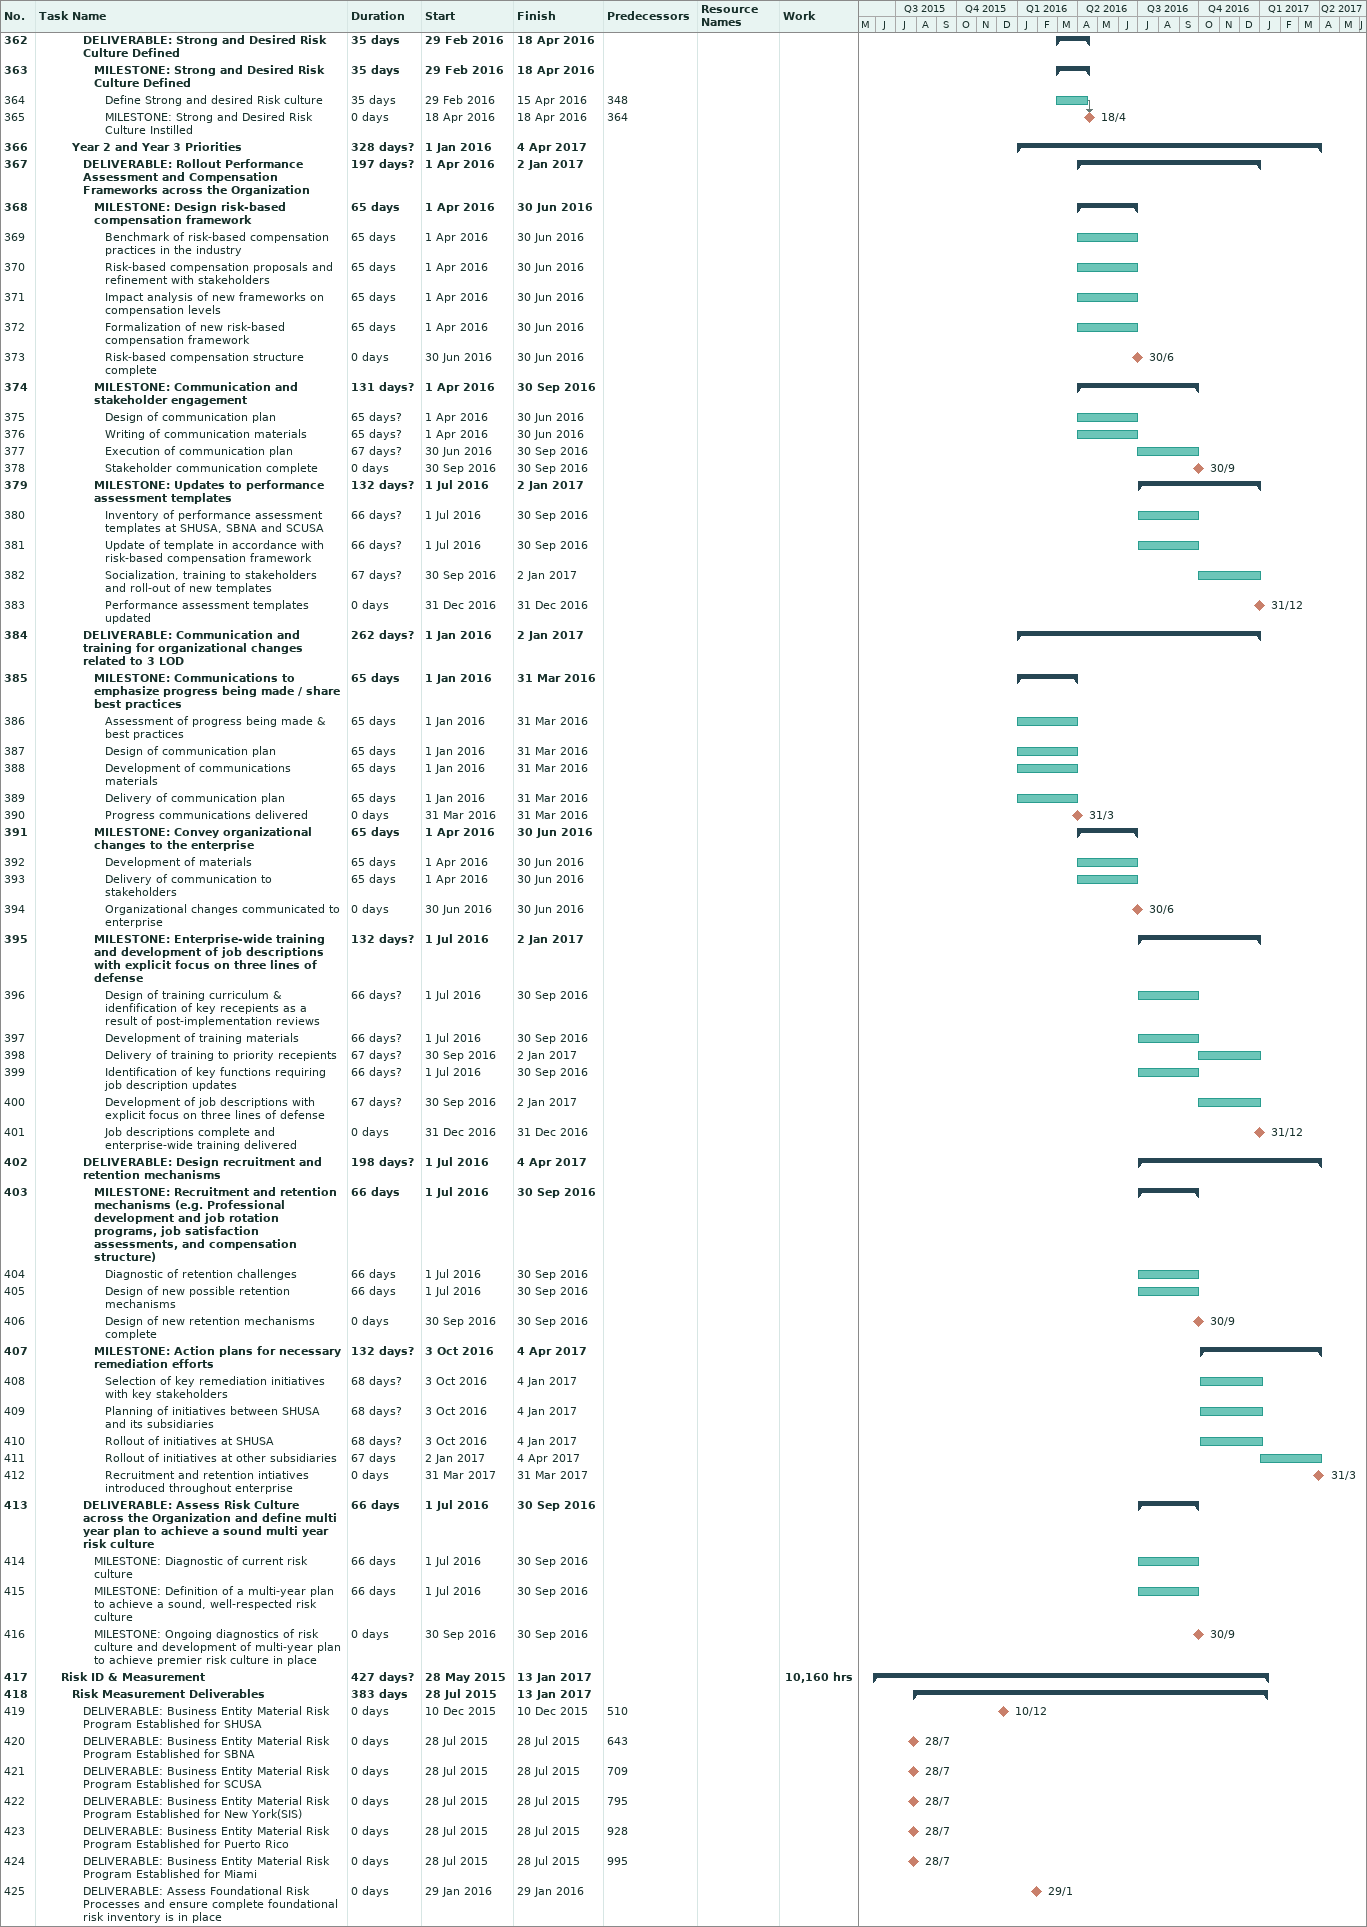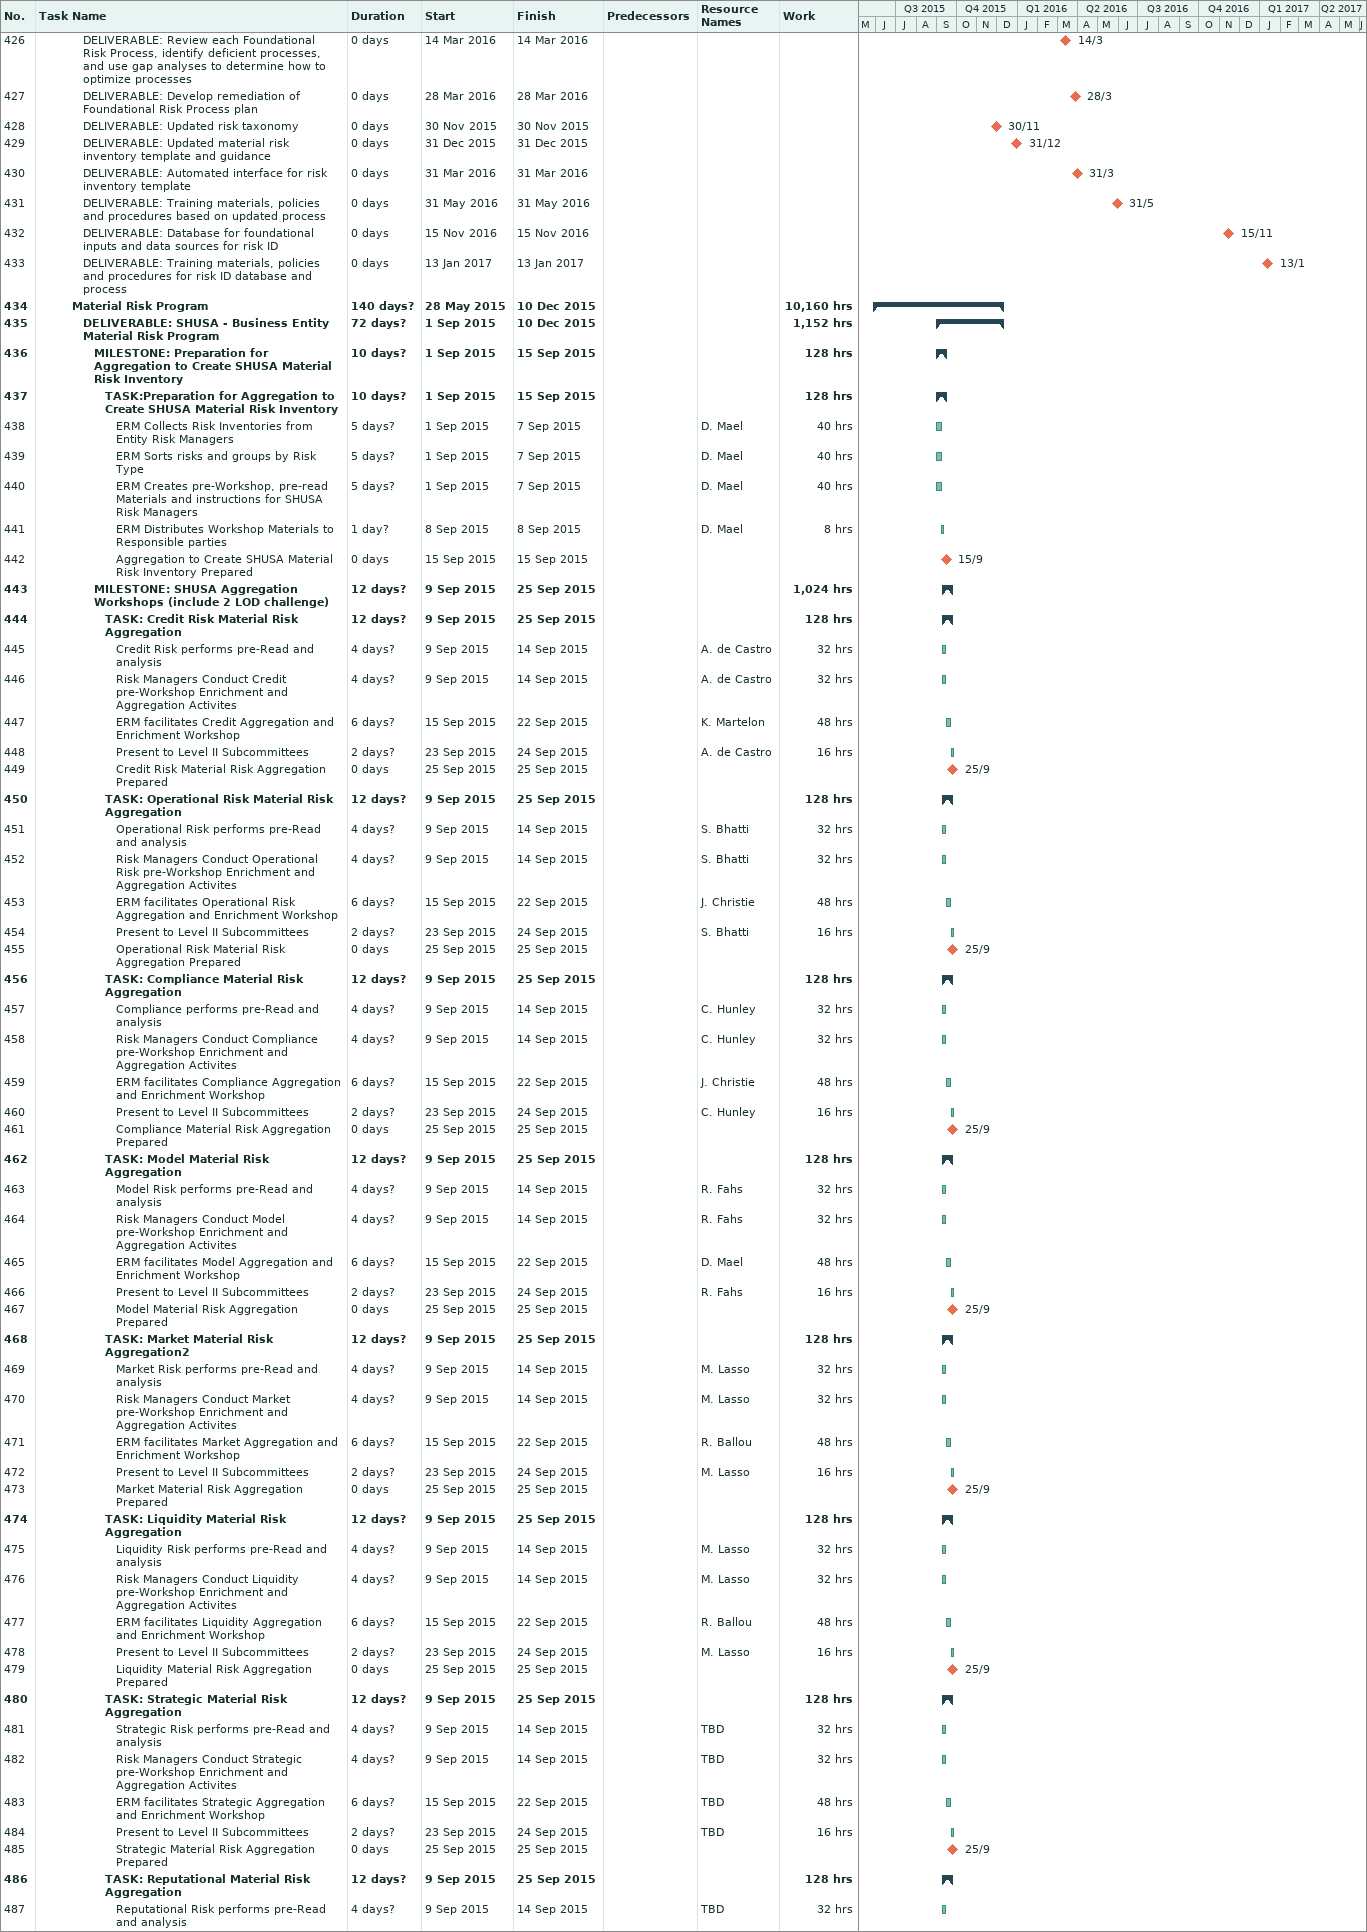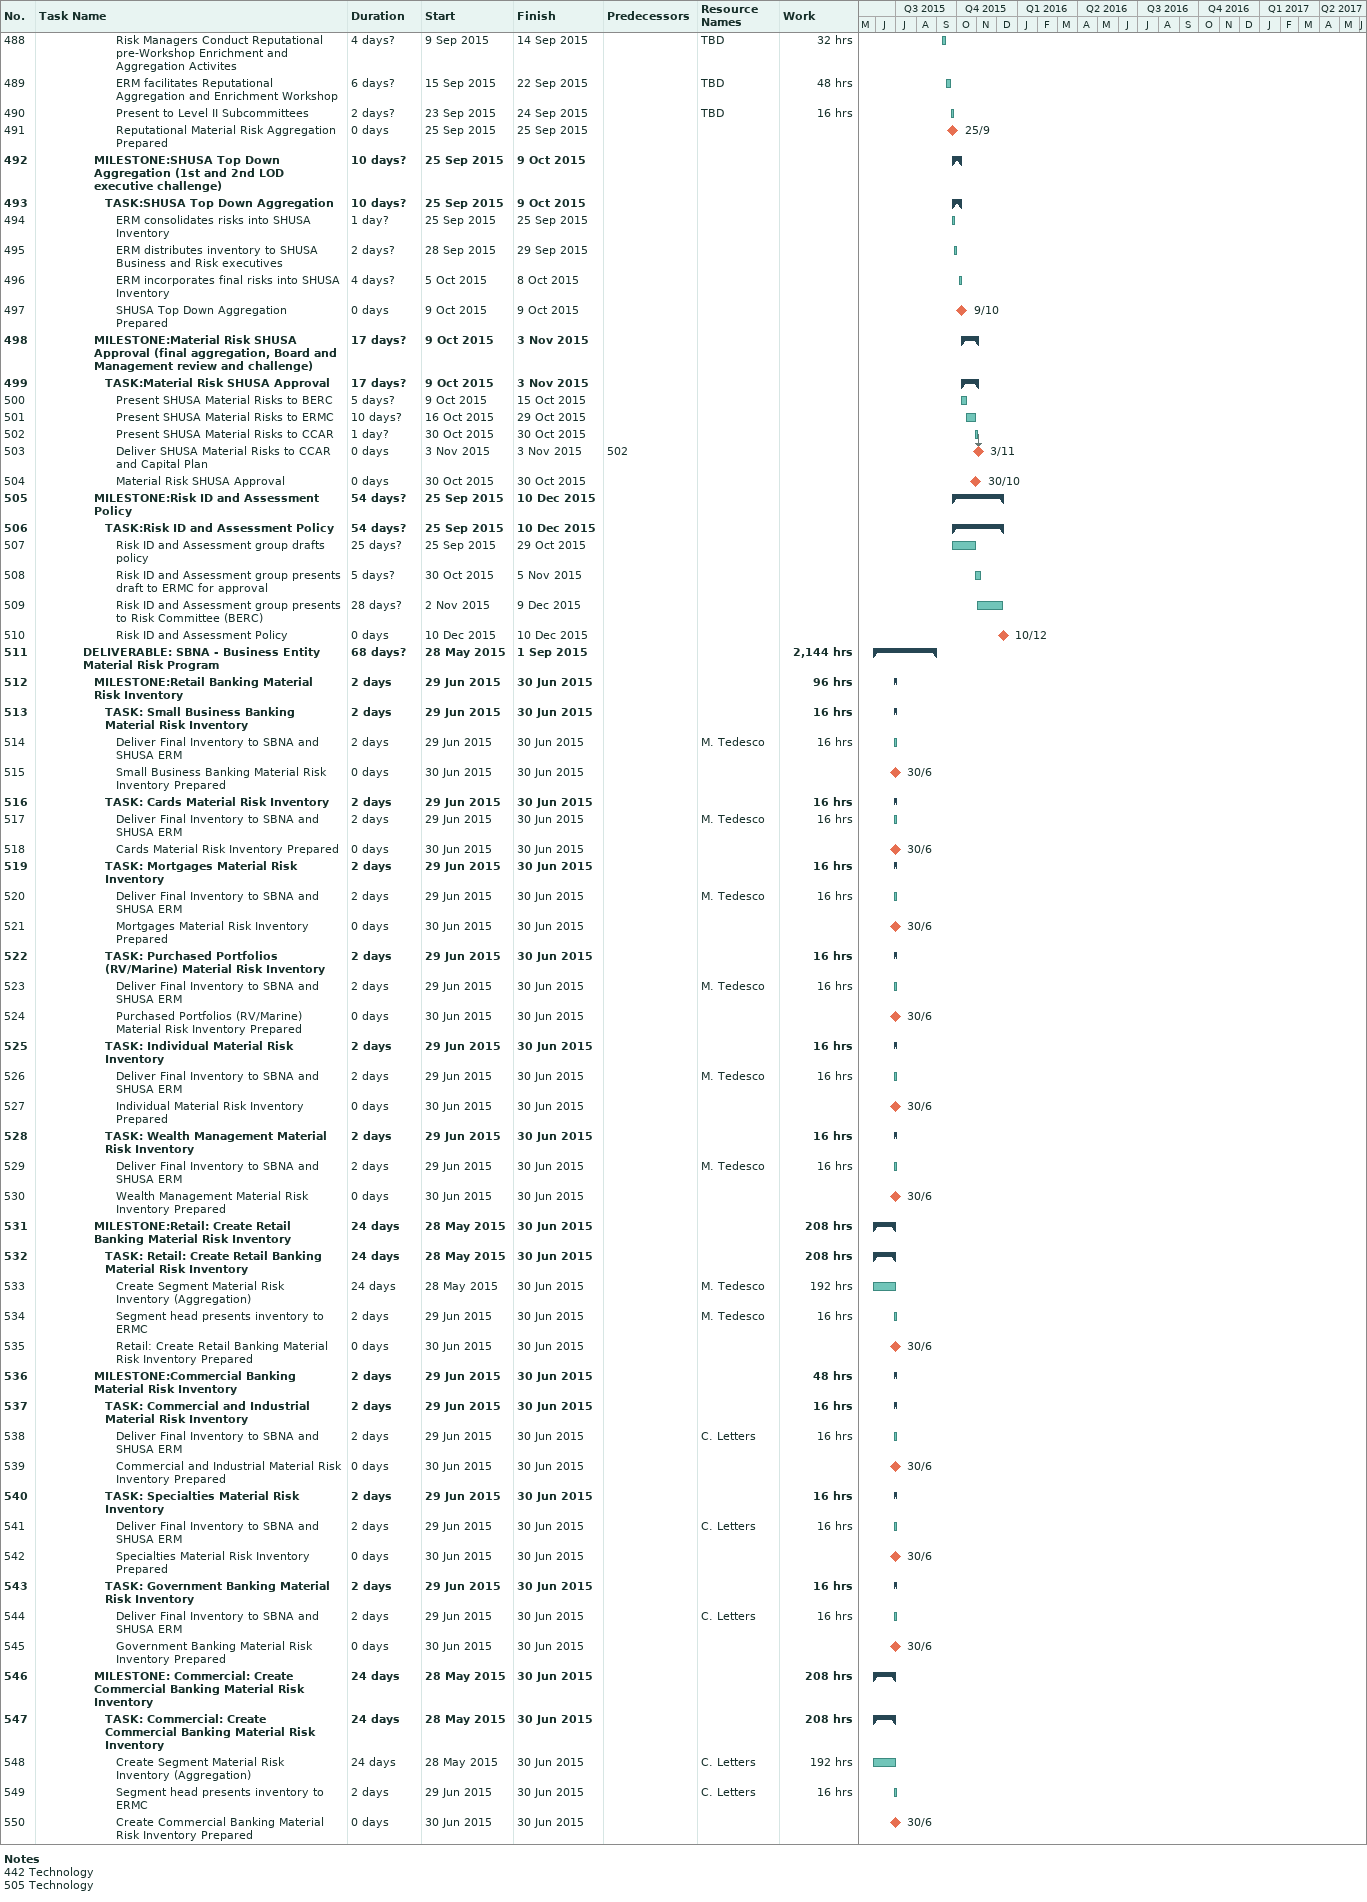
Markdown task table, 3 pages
| ID | Level | Task | Duration | Start | Finish | Predecessors | Resources | Work (h) |
|---|---|---|---|---|---|---|---|---|
| 362 | 5 | **DELIVERABLE: Strong and Desired Risk Culture Defined** | 35d | 2016-02-29 | 2016-04-18 |  |  |  |
| 363 | 6 | **MILESTONE: Strong and Desired Risk Culture Defined** | 35d | 2016-02-29 | 2016-04-18 |  |  |  |
| 364 | 7 | Define Strong and desired Risk culture | 35d | 2016-02-29 | 2016-04-15 | 348 |  |  |
| 365 | 7 | MILESTONE: Strong and Desired Risk Culture Instilled | 0d | 2016-04-18 | 2016-04-18 | 364 |  |  |
| 366 | 4 | **Year 2 and Year 3 Priorities** | 328d? | 2016-01-01 | 2017-04-04 |  |  |  |
| 367 | 5 | **DELIVERABLE: Rollout Performance Assessment and Compensation Frameworks across the Organization** | 197d? | 2016-04-01 | 2017-01-02 |  |  |  |
| 368 | 6 | **MILESTONE: Design risk-based compensation framework** | 65d | 2016-04-01 | 2016-06-30 |  |  |  |
| 369 | 7 | Benchmark of risk-based compensation practices in the industry | 65d | 2016-04-01 | 2016-06-30 |  |  |  |
| 370 | 7 | Risk-based compensation proposals and refinement with stakeholders | 65d | 2016-04-01 | 2016-06-30 |  |  |  |
| 371 | 7 | Impact analysis of new frameworks on compensation levels | 65d | 2016-04-01 | 2016-06-30 |  |  |  |
| 372 | 7 | Formalization of new risk-based compensation framework | 65d | 2016-04-01 | 2016-06-30 |  |  |  |
| 373 | 7 | Risk-based compensation structure complete | 0d | 2016-06-30 | 2016-06-30 |  |  |  |
| 374 | 6 | **MILESTONE: Communication and stakeholder engagement** | 131d? | 2016-04-01 | 2016-09-30 |  |  |  |
| 375 | 7 | Design of communication plan | 65d? | 2016-04-01 | 2016-06-30 |  |  |  |
| 376 | 7 | Writing of communication materials | 65d? | 2016-04-01 | 2016-06-30 |  |  |  |
| 377 | 7 | Execution of communication plan | 67d? | 2016-06-30 | 2016-09-30 |  |  |  |
| 378 | 7 | Stakeholder communication complete | 0d | 2016-09-30 | 2016-09-30 |  |  |  |
| 379 | 6 | **MILESTONE: Updates to performance assessment templates** | 132d? | 2016-07-01 | 2017-01-02 |  |  |  |
| 380 | 7 | Inventory of performance assessment templates at SHUSA, SBNA and SCUSA | 66d? | 2016-07-01 | 2016-09-30 |  |  |  |
| 381 | 7 | Update of template in accordance with risk-based compensation framework | 66d? | 2016-07-01 | 2016-09-30 |  |  |  |
| 382 | 7 | Socialization, training to stakeholders and roll-out of new templates | 67d? | 2016-09-30 | 2017-01-02 |  |  |  |
| 383 | 7 | Performance assessment templates updated | 0d | 2016-12-31 | 2016-12-31 |  |  |  |
| 384 | 5 | **DELIVERABLE: Communication and training for organizational changes related to 3 LOD** | 262d? | 2016-01-01 | 2017-01-02 |  |  |  |
| 385 | 6 | **MILESTONE: Communications to emphasize progress being made / share best practices** | 65d | 2016-01-01 | 2016-03-31 |  |  |  |
| 386 | 7 | Assessment of progress being made & best practices | 65d | 2016-01-01 | 2016-03-31 |  |  |  |
| 387 | 7 | Design of communication plan | 65d | 2016-01-01 | 2016-03-31 |  |  |  |
| 388 | 7 | Development of communications materials | 65d | 2016-01-01 | 2016-03-31 |  |  |  |
| 389 | 7 | Delivery of communication plan | 65d | 2016-01-01 | 2016-03-31 |  |  |  |
| 390 | 7 | Progress communications delivered | 0d | 2016-03-31 | 2016-03-31 |  |  |  |
| 391 | 6 | **MILESTONE: Convey organizational changes to the enterprise** | 65d | 2016-04-01 | 2016-06-30 |  |  |  |
| 392 | 7 | Development of materials | 65d | 2016-04-01 | 2016-06-30 |  |  |  |
| 393 | 7 | Delivery of communication to stakeholders | 65d | 2016-04-01 | 2016-06-30 |  |  |  |
| 394 | 7 | Organizational changes communicated to enterprise | 0d | 2016-06-30 | 2016-06-30 |  |  |  |
| 395 | 6 | **MILESTONE: Enterprise-wide training and development of job descriptions with explicit focus on three lines of defense** | 132d? | 2016-07-01 | 2017-01-02 |  |  |  |
| 396 | 7 | Design of training curriculum & idenfification of key recepients as a result of post-implementation reviews | 66d? | 2016-07-01 | 2016-09-30 |  |  |  |
| 397 | 7 | Development of training materials | 66d? | 2016-07-01 | 2016-09-30 |  |  |  |
| 398 | 7 | Delivery of training to priority recepients | 67d? | 2016-09-30 | 2017-01-02 |  |  |  |
| 399 | 7 | Identification of key functions requiring job description updates | 66d? | 2016-07-01 | 2016-09-30 |  |  |  |
| 400 | 7 | Development of job descriptions with explicit focus on three lines of defense | 67d? | 2016-09-30 | 2017-01-02 |  |  |  |
| 401 | 7 | Job descriptions complete and enterprise-wide training delivered | 0d | 2016-12-31 | 2016-12-31 |  |  |  |
| 402 | 5 | **DELIVERABLE: Design recruitment and retention mechanisms** | 198d? | 2016-07-01 | 2017-04-04 |  |  |  |
| 403 | 6 | **MILESTONE: Recruitment and retention mechanisms (e.g. Professional development and job rotation programs, job satisfaction assessments, and compensation structure)** | 66d | 2016-07-01 | 2016-09-30 |  |  |  |
| 404 | 7 | Diagnostic of retention challenges | 66d | 2016-07-01 | 2016-09-30 |  |  |  |
| 405 | 7 | Design of new possible retention mechanisms | 66d | 2016-07-01 | 2016-09-30 |  |  |  |
| 406 | 7 | Design of new retention mechanisms complete | 0d | 2016-09-30 | 2016-09-30 |  |  |  |
| 407 | 6 | **MILESTONE: Action plans for necessary remediation efforts** | 132d? | 2016-10-03 | 2017-04-04 |  |  |  |
| 408 | 7 | Selection of key remediation initiatives with key stakeholders | 68d? | 2016-10-03 | 2017-01-04 |  |  |  |
| 409 | 7 | Planning of initiatives between SHUSA and its subsidiaries | 68d? | 2016-10-03 | 2017-01-04 |  |  |  |
| 410 | 7 | Rollout of initiatives at SHUSA | 68d? | 2016-10-03 | 2017-01-04 |  |  |  |
| 411 | 7 | Rollout of initiatives at other subsidiaries | 67d | 2017-01-02 | 2017-04-04 |  |  |  |
| 412 | 7 | Recruitment and retention intiatives introduced throughout enterprise | 0d | 2017-03-31 | 2017-03-31 |  |  |  |
| 413 | 5 | **DELIVERABLE: Assess Risk Culture across the Organization and define multi year plan to achieve a sound multi year risk culture** | 66d | 2016-07-01 | 2016-09-30 |  |  |  |
| 414 | 6 | MILESTONE: Diagnostic of current risk culture | 66d | 2016-07-01 | 2016-09-30 |  |  |  |
| 415 | 6 | MILESTONE: Definition of a multi-year plan to achieve a sound, well-respected risk culture | 66d | 2016-07-01 | 2016-09-30 |  |  |  |
| 416 | 6 | MILESTONE: Ongoing diagnostics of risk culture and development of multi-year plan to achieve premier risk culture in place | 0d | 2016-09-30 | 2016-09-30 |  |  |  |
| 417 | 3 | **Risk ID & Measurement** | 427d? | 2015-05-28 | 2017-01-13 |  |  | 10160 |
| 418 | 4 | **Risk Measurement Deliverables** | 383d | 2015-07-28 | 2017-01-13 |  |  |  |
| 419 | 5 | DELIVERABLE: Business Entity Material Risk Program Established for SHUSA | 0d | 2015-12-10 | 2015-12-10 | 510 |  |  |
| 420 | 5 | DELIVERABLE: Business Entity Material Risk Program Established for SBNA | 0d | 2015-07-28 | 2015-07-28 | 643 |  |  |
| 421 | 5 | DELIVERABLE: Business Entity Material Risk Program Established for SCUSA | 0d | 2015-07-28 | 2015-07-28 | 709 |  |  |
| 422 | 5 | DELIVERABLE: Business Entity Material Risk Program Established for New York(SIS) | 0d | 2015-07-28 | 2015-07-28 | 795 |  |  |
| 423 | 5 | DELIVERABLE: Business Entity Material Risk Program Established for Puerto Rico | 0d | 2015-07-28 | 2015-07-28 | 928 |  |  |
| 424 | 5 | DELIVERABLE: Business Entity Material Risk Program Established for Miami | 0d | 2015-07-28 | 2015-07-28 | 995 |  |  |
| 425 | 5 | DELIVERABLE: Assess Foundational Risk Processes and ensure complete foundational risk inventory is in place | 0d | 2016-01-29 | 2016-01-29 |  |  |  |
| 426 | 5 | DELIVERABLE: Review each Foundational Risk Process, identify deficient processes, and use gap analyses to determine how to optimize processes | 0d | 2016-03-14 | 2016-03-14 |  |  |  |
| 427 | 5 | DELIVERABLE: Develop remediation of Foundational Risk Process plan | 0d | 2016-03-28 | 2016-03-28 |  |  |  |
| 428 | 5 | DELIVERABLE: Updated risk taxonomy | 0d | 2015-11-30 | 2015-11-30 |  |  |  |
| 429 | 5 | DELIVERABLE: Updated material risk inventory template and guidance | 0d | 2015-12-31 | 2015-12-31 |  |  |  |
| 430 | 5 | DELIVERABLE: Automated interface for risk inventory template | 0d | 2016-03-31 | 2016-03-31 |  |  |  |
| 431 | 5 | DELIVERABLE: Training materials, policies and procedures based on updated process | 0d | 2016-05-31 | 2016-05-31 |  |  |  |
| 432 | 5 | DELIVERABLE: Database for foundational inputs and data sources for risk ID | 0d | 2016-11-15 | 2016-11-15 |  |  |  |
| 433 | 5 | DELIVERABLE: Training materials, policies and procedures for risk ID database and process | 0d | 2017-01-13 | 2017-01-13 |  |  |  |
| 434 | 4 | **Material Risk Program** | 140d? | 2015-05-28 | 2015-12-10 |  |  | 10160 |
| 435 | 5 | **DELIVERABLE: SHUSA - Business Entity Material Risk Program** | 72d? | 2015-09-01 | 2015-12-10 |  |  | 1152 |
| 436 | 6 | **MILESTONE: Preparation for Aggregation to Create SHUSA Material Risk Inventory** | 10d? | 2015-09-01 | 2015-09-15 |  |  | 128 |
| 437 | 7 | **TASK:Preparation for Aggregation to Create SHUSA Material Risk Inventory** | 10d? | 2015-09-01 | 2015-09-15 |  |  | 128 |
| 438 | 8 | ERM Collects Risk Inventories from Entity Risk Managers | 5d? | 2015-09-01 | 2015-09-07 |  | D. Mael | 40 |
| 439 | 8 | ERM Sorts risks and groups by Risk Type | 5d? | 2015-09-01 | 2015-09-07 |  | D. Mael | 40 |
| 440 | 8 | ERM Creates pre-Workshop, pre-read Materials and instructions for SHUSA Risk Managers | 5d? | 2015-09-01 | 2015-09-07 |  | D. Mael | 40 |
| 441 | 8 | ERM Distributes Workshop Materials to Responsible parties | 1d? | 2015-09-08 | 2015-09-08 |  | D. Mael | 8 |
| 442 | 8 | Aggregation to Create SHUSA Material Risk Inventory Prepared | 0d | 2015-09-15 | 2015-09-15 |  |  |  |
| 443 | 6 | **MILESTONE: SHUSA Aggregation Workshops (include 2 LOD challenge)** | 12d? | 2015-09-09 | 2015-09-25 |  |  | 1024 |
| 444 | 7 | **TASK: Credit Risk Material Risk Aggregation** | 12d? | 2015-09-09 | 2015-09-25 |  |  | 128 |
| 445 | 8 | Credit Risk performs pre-Read and analysis | 4d? | 2015-09-09 | 2015-09-14 |  | A. de Castro | 32 |
| 446 | 8 | Risk Managers Conduct Credit pre-Workshop Enrichment and Aggregation Activites | 4d? | 2015-09-09 | 2015-09-14 |  | A. de Castro | 32 |
| 447 | 8 | ERM facilitates Credit Aggregation and Enrichment Workshop | 6d? | 2015-09-15 | 2015-09-22 |  | K. Martelon | 48 |
| 448 | 8 | Present to Level II Subcommittees | 2d? | 2015-09-23 | 2015-09-24 |  | A. de Castro | 16 |
| 449 | 8 | Credit Risk Material Risk Aggregation Prepared | 0d | 2015-09-25 | 2015-09-25 |  |  |  |
| 450 | 7 | **TASK: Operational Risk Material Risk Aggregation** | 12d? | 2015-09-09 | 2015-09-25 |  |  | 128 |
| 451 | 8 | Operational Risk performs pre-Read and analysis | 4d? | 2015-09-09 | 2015-09-14 |  | S. Bhatti | 32 |
| 452 | 8 | Risk Managers Conduct Operational Risk pre-Workshop Enrichment and Aggregation Activites | 4d? | 2015-09-09 | 2015-09-14 |  | S. Bhatti | 32 |
| 453 | 8 | ERM facilitates Operational Risk Aggregation and Enrichment Workshop | 6d? | 2015-09-15 | 2015-09-22 |  | J. Christie | 48 |
| 454 | 8 | Present to Level II Subcommittees | 2d? | 2015-09-23 | 2015-09-24 |  | S. Bhatti | 16 |
| 455 | 8 | Operational Risk Material Risk Aggregation Prepared | 0d | 2015-09-25 | 2015-09-25 |  |  |  |
| 456 | 7 | **TASK: Compliance Material Risk Aggregation** | 12d? | 2015-09-09 | 2015-09-25 |  |  | 128 |
| 457 | 8 | Compliance performs pre-Read and analysis | 4d? | 2015-09-09 | 2015-09-14 |  | C. Hunley | 32 |
| 458 | 8 | Risk Managers Conduct Compliance pre-Workshop Enrichment and Aggregation Activites | 4d? | 2015-09-09 | 2015-09-14 |  | C. Hunley | 32 |
| 459 | 8 | ERM facilitates Compliance Aggregation and Enrichment Workshop | 6d? | 2015-09-15 | 2015-09-22 |  | J. Christie | 48 |
| 460 | 8 | Present to Level II Subcommittees | 2d? | 2015-09-23 | 2015-09-24 |  | C. Hunley | 16 |
| 461 | 8 | Compliance Material Risk Aggregation Prepared | 0d | 2015-09-25 | 2015-09-25 |  |  |  |
| 462 | 7 | **TASK: Model Material Risk Aggregation** | 12d? | 2015-09-09 | 2015-09-25 |  |  | 128 |
| 463 | 8 | Model Risk performs pre-Read and analysis | 4d? | 2015-09-09 | 2015-09-14 |  | R. Fahs | 32 |
| 464 | 8 | Risk Managers Conduct Model pre-Workshop Enrichment and Aggregation Activites | 4d? | 2015-09-09 | 2015-09-14 |  | R. Fahs | 32 |
| 465 | 8 | ERM facilitates Model Aggregation and Enrichment Workshop | 6d? | 2015-09-15 | 2015-09-22 |  | D. Mael | 48 |
| 466 | 8 | Present to Level II Subcommittees | 2d? | 2015-09-23 | 2015-09-24 |  | R. Fahs | 16 |
| 467 | 8 | Model Material Risk Aggregation Prepared | 0d | 2015-09-25 | 2015-09-25 |  |  |  |
| 468 | 7 | **TASK: Market Material Risk Aggregation2** | 12d? | 2015-09-09 | 2015-09-25 |  |  | 128 |
| 469 | 8 | Market Risk performs pre-Read and analysis | 4d? | 2015-09-09 | 2015-09-14 |  | M. Lasso | 32 |
| 470 | 8 | Risk Managers Conduct Market pre-Workshop Enrichment and Aggregation Activites | 4d? | 2015-09-09 | 2015-09-14 |  | M. Lasso | 32 |
| 471 | 8 | ERM facilitates Market Aggregation and Enrichment Workshop | 6d? | 2015-09-15 | 2015-09-22 |  | R. Ballou | 48 |
| 472 | 8 | Present to Level II Subcommittees | 2d? | 2015-09-23 | 2015-09-24 |  | M. Lasso | 16 |
| 473 | 8 | Market Material Risk Aggregation Prepared | 0d | 2015-09-25 | 2015-09-25 |  |  |  |
| 474 | 7 | **TASK: Liquidity Material Risk Aggregation** | 12d? | 2015-09-09 | 2015-09-25 |  |  | 128 |
| 475 | 8 | Liquidity Risk performs pre-Read and analysis | 4d? | 2015-09-09 | 2015-09-14 |  | M. Lasso | 32 |
| 476 | 8 | Risk Managers Conduct Liquidity pre-Workshop Enrichment and Aggregation Activites | 4d? | 2015-09-09 | 2015-09-14 |  | M. Lasso | 32 |
| 477 | 8 | ERM facilitates Liquidity Aggregation and Enrichment Workshop | 6d? | 2015-09-15 | 2015-09-22 |  | R. Ballou | 48 |
| 478 | 8 | Present to Level II Subcommittees | 2d? | 2015-09-23 | 2015-09-24 |  | M. Lasso | 16 |
| 479 | 8 | Liquidity Material Risk Aggregation Prepared | 0d | 2015-09-25 | 2015-09-25 |  |  |  |
| 480 | 7 | **TASK: Strategic Material Risk Aggregation** | 12d? | 2015-09-09 | 2015-09-25 |  |  | 128 |
| 481 | 8 | Strategic Risk performs pre-Read and analysis | 4d? | 2015-09-09 | 2015-09-14 |  | TBD | 32 |
| 482 | 8 | Risk Managers Conduct Strategic pre-Workshop Enrichment and Aggregation Activites | 4d? | 2015-09-09 | 2015-09-14 |  | TBD | 32 |
| 483 | 8 | ERM facilitates Strategic Aggregation and Enrichment Workshop | 6d? | 2015-09-15 | 2015-09-22 |  | TBD | 48 |
| 484 | 8 | Present to Level II Subcommittees | 2d? | 2015-09-23 | 2015-09-24 |  | TBD | 16 |
| 485 | 8 | Strategic Material Risk Aggregation Prepared | 0d | 2015-09-25 | 2015-09-25 |  |  |  |
| 486 | 7 | **TASK: Reputational Material Risk Aggregation** | 12d? | 2015-09-09 | 2015-09-25 |  |  | 128 |
| 487 | 8 | Reputational Risk performs pre-Read and analysis | 4d? | 2015-09-09 | 2015-09-14 |  | TBD | 32 |
| 488 | 8 | Risk Managers Conduct Reputational pre-Workshop Enrichment and Aggregation Activites | 4d? | 2015-09-09 | 2015-09-14 |  | TBD | 32 |
| 489 | 8 | ERM facilitates Reputational Aggregation and Enrichment Workshop | 6d? | 2015-09-15 | 2015-09-22 |  | TBD | 48 |
| 490 | 8 | Present to Level II Subcommittees | 2d? | 2015-09-23 | 2015-09-24 |  | TBD | 16 |
| 491 | 8 | Reputational Material Risk Aggregation Prepared | 0d | 2015-09-25 | 2015-09-25 |  |  |  |
| 492 | 6 | **MILESTONE:SHUSA Top Down Aggregation (1st and 2nd LOD executive challenge)** | 10d? | 2015-09-25 | 2015-10-09 |  |  |  |
| 493 | 7 | **TASK:SHUSA Top Down Aggregation** | 10d? | 2015-09-25 | 2015-10-09 |  |  |  |
| 494 | 8 | ERM consolidates risks into SHUSA Inventory | 1d? | 2015-09-25 | 2015-09-25 |  |  |  |
| 495 | 8 | ERM distributes inventory to SHUSA Business and Risk executives | 2d? | 2015-09-28 | 2015-09-29 |  |  |  |
| 496 | 8 | ERM incorporates final risks into SHUSA Inventory | 4d? | 2015-10-05 | 2015-10-08 |  |  |  |
| 497 | 8 | SHUSA Top Down Aggregation Prepared | 0d | 2015-10-09 | 2015-10-09 |  |  |  |
| 498 | 6 | **MILESTONE:Material Risk SHUSA Approval (final aggregation, Board and Management review and challenge)** | 17d? | 2015-10-09 | 2015-11-03 |  |  |  |
| 499 | 7 | **TASK:Material Risk SHUSA Approval** | 17d? | 2015-10-09 | 2015-11-03 |  |  |  |
| 500 | 8 | Present SHUSA Material Risks to BERC | 5d? | 2015-10-09 | 2015-10-15 |  |  |  |
| 501 | 8 | Present SHUSA Material Risks to ERMC | 10d? | 2015-10-16 | 2015-10-29 |  |  |  |
| 502 | 8 | Present SHUSA Material Risks to CCAR | 1d? | 2015-10-30 | 2015-10-30 |  |  |  |
| 503 | 8 | Deliver SHUSA Material Risks to CCAR and Capital Plan | 0d | 2015-11-03 | 2015-11-03 | 502 |  |  |
| 504 | 8 | Material Risk SHUSA Approval | 0d | 2015-10-30 | 2015-10-30 |  |  |  |
| 505 | 6 | **MILESTONE:Risk ID and Assessment Policy** | 54d? | 2015-09-25 | 2015-12-10 |  |  |  |
| 506 | 7 | **TASK:Risk ID and Assessment Policy** | 54d? | 2015-09-25 | 2015-12-10 |  |  |  |
| 507 | 8 | Risk ID and Assessment group drafts policy | 25d? | 2015-09-25 | 2015-10-29 |  |  |  |
| 508 | 8 | Risk ID and Assessment group presents draft to ERMC for approval | 5d? | 2015-10-30 | 2015-11-05 |  |  |  |
| 509 | 8 | Risk ID and Assessment group presents to Risk Committee (BERC) | 28d? | 2015-11-02 | 2015-12-09 |  |  |  |
| 510 | 8 | Risk ID and Assessment Policy | 0d | 2015-12-10 | 2015-12-10 |  |  |  |
| 511 | 5 | **DELIVERABLE: SBNA - Business Entity Material Risk Program** | 68d? | 2015-05-28 | 2015-09-01 |  |  | 2144 |
| 512 | 6 | **MILESTONE:Retail Banking Material Risk Inventory** | 2d | 2015-06-29 | 2015-06-30 |  |  | 96 |
| 513 | 7 | **TASK: Small Business Banking Material Risk Inventory** | 2d | 2015-06-29 | 2015-06-30 |  |  | 16 |
| 514 | 8 | Deliver Final Inventory to SBNA and SHUSA ERM | 2d | 2015-06-29 | 2015-06-30 |  | M. Tedesco | 16 |
| 515 | 8 | Small Business Banking Material Risk Inventory Prepared | 0d | 2015-06-30 | 2015-06-30 |  |  |  |
| 516 | 7 | **TASK: Cards Material Risk Inventory** | 2d | 2015-06-29 | 2015-06-30 |  |  | 16 |
| 517 | 8 | Deliver Final Inventory to SBNA and SHUSA ERM | 2d | 2015-06-29 | 2015-06-30 |  | M. Tedesco | 16 |
| 518 | 8 | Cards Material Risk Inventory Prepared | 0d | 2015-06-30 | 2015-06-30 |  |  |  |
| 519 | 7 | **TASK: Mortgages Material Risk Inventory** | 2d | 2015-06-29 | 2015-06-30 |  |  | 16 |
| 520 | 8 | Deliver Final Inventory to SBNA and SHUSA ERM | 2d | 2015-06-29 | 2015-06-30 |  | M. Tedesco | 16 |
| 521 | 8 | Mortgages Material Risk Inventory Prepared | 0d | 2015-06-30 | 2015-06-30 |  |  |  |
| 522 | 7 | **TASK: Purchased Portfolios (RV/Marine) Material Risk Inventory** | 2d | 2015-06-29 | 2015-06-30 |  |  | 16 |
| 523 | 8 | Deliver Final Inventory to SBNA and SHUSA ERM | 2d | 2015-06-29 | 2015-06-30 |  | M. Tedesco | 16 |
| 524 | 8 | Purchased Portfolios (RV/Marine) Material Risk Inventory Prepared | 0d | 2015-06-30 | 2015-06-30 |  |  |  |
| 525 | 7 | **TASK: Individual Material Risk Inventory** | 2d | 2015-06-29 | 2015-06-30 |  |  | 16 |
| 526 | 8 | Deliver Final Inventory to SBNA and SHUSA ERM | 2d | 2015-06-29 | 2015-06-30 |  | M. Tedesco | 16 |
| 527 | 8 | Individual Material Risk Inventory Prepared | 0d | 2015-06-30 | 2015-06-30 |  |  |  |
| 528 | 7 | **TASK: Wealth Management Material Risk Inventory** | 2d | 2015-06-29 | 2015-06-30 |  |  | 16 |
| 529 | 8 | Deliver Final Inventory to SBNA and SHUSA ERM | 2d | 2015-06-29 | 2015-06-30 |  | M. Tedesco | 16 |
| 530 | 8 | Wealth Management Material Risk Inventory Prepared | 0d | 2015-06-30 | 2015-06-30 |  |  |  |
| 531 | 6 | **MILESTONE:Retail: Create Retail Banking Material Risk Inventory** | 24d | 2015-05-28 | 2015-06-30 |  |  | 208 |
| 532 | 7 | **TASK: Retail: Create Retail Banking Material Risk Inventory** | 24d | 2015-05-28 | 2015-06-30 |  |  | 208 |
| 533 | 8 | Create Segment Material Risk Inventory (Aggregation) | 24d | 2015-05-28 | 2015-06-30 |  | M. Tedesco | 192 |
| 534 | 8 | Segment head presents inventory to ERMC | 2d | 2015-06-29 | 2015-06-30 |  | M. Tedesco | 16 |
| 535 | 8 | Retail: Create Retail Banking Material Risk Inventory Prepared | 0d | 2015-06-30 | 2015-06-30 |  |  |  |
| 536 | 6 | **MILESTONE:Commercial Banking Material Risk Inventory** | 2d | 2015-06-29 | 2015-06-30 |  |  | 48 |
| 537 | 7 | **TASK: Commercial and Industrial Material Risk Inventory** | 2d | 2015-06-29 | 2015-06-30 |  |  | 16 |
| 538 | 8 | Deliver Final Inventory to SBNA and SHUSA ERM | 2d | 2015-06-29 | 2015-06-30 |  | C. Letters | 16 |
| 539 | 8 | Commercial and Industrial Material Risk Inventory Prepared | 0d | 2015-06-30 | 2015-06-30 |  |  |  |
| 540 | 7 | **TASK: Specialties Material Risk Inventory** | 2d | 2015-06-29 | 2015-06-30 |  |  | 16 |
| 541 | 8 | Deliver Final Inventory to SBNA and SHUSA ERM | 2d | 2015-06-29 | 2015-06-30 |  | C. Letters | 16 |
| 542 | 8 | Specialties Material Risk Inventory Prepared | 0d | 2015-06-30 | 2015-06-30 |  |  |  |
| 543 | 7 | **TASK: Government Banking Material Risk Inventory** | 2d | 2015-06-29 | 2015-06-30 |  |  | 16 |
| 544 | 8 | Deliver Final Inventory to SBNA and SHUSA ERM | 2d | 2015-06-29 | 2015-06-30 |  | C. Letters | 16 |
| 545 | 8 | Government Banking Material Risk Inventory Prepared | 0d | 2015-06-30 | 2015-06-30 |  |  |  |
| 546 | 6 | **MILESTONE: Commercial: Create Commercial Banking Material Risk Inventory** | 24d | 2015-05-28 | 2015-06-30 |  |  | 208 |
| 547 | 7 | **TASK: Commercial: Create Commercial Banking Material Risk Inventory** | 24d | 2015-05-28 | 2015-06-30 |  |  | 208 |
| 548 | 8 | Create Segment Material Risk Inventory (Aggregation) | 24d | 2015-05-28 | 2015-06-30 |  | C. Letters | 192 |
| 549 | 8 | Segment head presents inventory to ERMC | 2d | 2015-06-29 | 2015-06-30 |  | C. Letters | 16 |
| 550 | 8 | Create Commercial Banking Material Risk Inventory Prepared | 0d | 2015-06-30 | 2015-06-30 |  |  |  |

Notes
- 442: Technology
- 505: Technology
